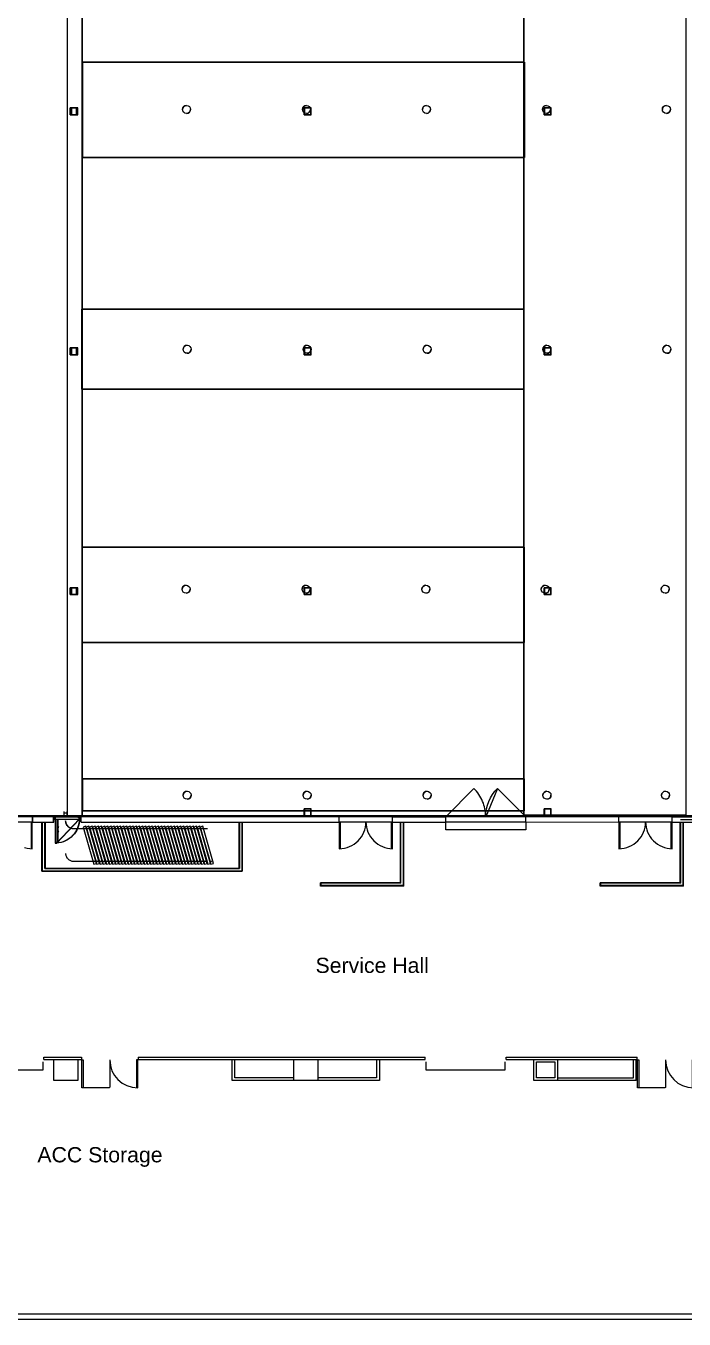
# Model space of a CAD drawing. Header units: inches. Extents: x -3410 to 5259, y -1080 to 3208.
# Drawn here: x -418 to 570, y -755 to 1185 of the extents above; entities that cross this region are included whole.
import ezdxf

# ---------------------------------------------------------------- set-up
doc = ezdxf.new("R2010")
doc.units = ezdxf.units.IN
doc.header["$LTSCALE"] = 48
doc.header["$MEASUREMENT"] = 0
for name, color, linetype, lineweight in [('Venue-Airwall Track', 7, 'Continuous', 5), ('Venue-Airwalls', 7, 'Continuous', 5), ('Venue-Ceiling-Main', 7, 'Continuous', 5), ('Venue-Floor Pockets', 7, 'Continuous', 5), ('Venue-Rigging Points', 7, 'Continuous', 5), ('Venue-Text', 5, 'Continuous', 5), ('Venue-Walls and Doors', 7, 'Continuous', 5)]:
    doc.layers.add(name, color=color, linetype=linetype, lineweight=lineweight)
doc.styles.add('Arial', font='Arial')

# ---------------------------------------------------------------- blocks, each defined once
blk = doc.blocks.new('Group-1')
at = {"layer": 'Venue-Floor Pockets', "color": 7, "linetype": 'Continuous', "lineweight": 15, "transparency": 33554687}
for points in [[(5.15, 5.15, 0), (-5.15, 5.15, 0), (-5.15, -5.15, 0), (5.15, -5.15, 0), (5.15, 5.15, 0)], [(-5.15, -5.15, 0), (-5.15, 5.15, 0)], [(4.65, 4.65, 0), (-4.65, 4.65, 0), (-4.65, -4.65, 0), (4.65, -4.65, 0), (4.65, 4.65, 0)]]:
    blk.add_polyline3d(points, dxfattribs=at)
blk = doc.blocks.new('FLRBOX')
at = {"layer": 'Venue-Floor Pockets', "color": 7, "transparency": 33554687}
blk.add_blockref('Group-1', (0, 0), dxfattribs=at)
blk = doc.blocks.new('Group-19-1')
at = {"layer": 'Venue-Floor Pockets', "color": 7, "linetype": 'Continuous', "lineweight": 15, "transparency": 33554687}
for points in [[(10.299, 1062.301, 0), (-0.001, 1062.301, 0), (-0.001, 1052.001, 0), (10.299, 1052.001, 0), (10.299, 1062.301, 0)], [(-0.001, 1052.001, 0), (-0.001, 1062.301, 0)], [(9.799, 1061.801, 0), (0.499, 1061.801, 0), (0.499, 1052.501, 0), (9.799, 1052.501, 0), (9.799, 1061.801, 0)]]:
    blk.add_polyline3d(points, dxfattribs=at)
blk = doc.blocks.new('Group-20-1')
at = {"layer": 'Venue-Floor Pockets', "color": 7, "linetype": 'Continuous', "lineweight": 15, "transparency": 33554687}
for points in [[(370.299, 1062.301, 0), (359.999, 1062.301, 0), (359.999, 1052.001, 0), (370.299, 1052.001, 0), (370.299, 1062.301, 0)], [(359.999, 1052.001, 0), (359.999, 1062.301, 0)], [(369.799, 1061.801, 0), (360.499, 1061.801, 0), (360.499, 1052.501, 0), (369.799, 1052.501, 0), (369.799, 1061.801, 0)]]:
    blk.add_polyline3d(points, dxfattribs=at)
blk = doc.blocks.new('Group-23-1')
at = {"layer": 'Venue-Floor Pockets', "color": 7, "linetype": 'Continuous', "lineweight": 15, "transparency": 33554687}
for points in [[(-339.701, 1062.301, 0), (-350.001, 1062.301, 0), (-350.001, 1052.001, 0), (-339.701, 1052.001, 0), (-339.701, 1062.301, 0)], [(-350.001, 1052.001, 0), (-350.001, 1062.301, 0)], [(-340.201, 1061.801, 0), (-349.501, 1061.801, 0), (-349.501, 1052.501, 0), (-340.201, 1052.501, 0), (-340.201, 1061.801, 0)]]:
    blk.add_polyline3d(points, dxfattribs=at)
blk = doc.blocks.new('Group-24-1')
at = {"layer": 'Venue-Floor Pockets', "color": 7, "linetype": 'Continuous', "lineweight": 15, "transparency": 33554687}
for points in [[(10.3, 702.301, 0), (0, 702.301, 0), (0, 692.001, 0), (10.3, 692.001, 0), (10.3, 702.301, 0)], [(0, 692.001, 0), (0, 702.301, 0)], [(9.8, 701.801, 0), (0.5, 701.801, 0), (0.5, 692.501, 0), (9.8, 692.501, 0), (9.8, 701.801, 0)]]:
    blk.add_polyline3d(points, dxfattribs=at)
blk = doc.blocks.new('Group-25-1')
at = {"layer": 'Venue-Floor Pockets', "color": 7, "linetype": 'Continuous', "lineweight": 15, "transparency": 33554687}
for points in [[(370.3, 702.301, 0), (360, 702.301, 0), (360, 692.001, 0), (370.3, 692.001, 0), (370.3, 702.301, 0)], [(360, 692.001, 0), (360, 702.301, 0)], [(369.8, 701.801, 0), (360.5, 701.801, 0), (360.5, 692.501, 0), (369.8, 692.501, 0), (369.8, 701.801, 0)]]:
    blk.add_polyline3d(points, dxfattribs=at)
blk = doc.blocks.new('Group-28-1')
at = {"layer": 'Venue-Floor Pockets', "color": 7, "linetype": 'Continuous', "lineweight": 15, "transparency": 33554687}
for points in [[(-339.7, 702.301, 0), (-350, 702.301, 0), (-350, 692.001, 0), (-339.7, 692.001, 0), (-339.7, 702.301, 0)], [(-350, 692.001, 0), (-350, 702.301, 0)], [(-340.2, 701.801, 0), (-349.5, 701.801, 0), (-349.5, 692.501, 0), (-340.2, 692.501, 0), (-340.2, 701.801, 0)]]:
    blk.add_polyline3d(points, dxfattribs=at)
blk = doc.blocks.new('Group-29-1')
at = {"layer": 'Venue-Floor Pockets', "color": 7, "linetype": 'Continuous', "lineweight": 15, "transparency": 33554687}
for points in [[(10.3, 342.301, 0), (0, 342.301, 0), (0, 332.001, 0), (10.3, 332.001, 0), (10.3, 342.301, 0)], [(0, 332.001, 0), (0, 342.301, 0)], [(9.8, 341.801, 0), (0.5, 341.801, 0), (0.5, 332.501, 0), (9.8, 332.501, 0), (9.8, 341.801, 0)]]:
    blk.add_polyline3d(points, dxfattribs=at)
blk = doc.blocks.new('Group-30-1')
at = {"layer": 'Venue-Floor Pockets', "color": 7, "linetype": 'Continuous', "lineweight": 15, "transparency": 33554687}
for points in [[(370.3, 342.301, 0), (360, 342.301, 0), (360, 332.001, 0), (370.3, 332.001, 0), (370.3, 342.301, 0)], [(360, 332.001, 0), (360, 342.301, 0)], [(369.8, 341.801, 0), (360.5, 341.801, 0), (360.5, 332.501, 0), (369.8, 332.501, 0), (369.8, 341.801, 0)]]:
    blk.add_polyline3d(points, dxfattribs=at)
blk = doc.blocks.new('Group-33-1')
at = {"layer": 'Venue-Floor Pockets', "color": 7, "linetype": 'Continuous', "lineweight": 15, "transparency": 33554687}
for points in [[(-339.701, 342.301, 0), (-350.001, 342.301, 0), (-350.001, 332.001, 0), (-339.701, 332.001, 0), (-339.701, 342.301, 0)], [(-350.001, 332.001, 0), (-350.001, 342.301, 0)], [(-340.201, 341.801, 0), (-349.501, 341.801, 0), (-349.501, 332.501, 0), (-340.201, 332.501, 0), (-340.201, 341.801, 0)]]:
    blk.add_polyline3d(points, dxfattribs=at)
blk = doc.blocks.new('Group-34-1')
at = {"layer": 'Venue-Floor Pockets', "color": 7, "linetype": 'Continuous', "lineweight": 15, "transparency": 33554687}
for points in [[(10.3, 10.3, 0), (0, 10.3, 0), (0, 0, 0), (10.3, 0, 0), (10.3, 10.3, 0)], [(0, 0, 0), (0, 10.3, 0)], [(9.8, 9.8, 0), (0.5, 9.8, 0), (0.5, 0.5, 0), (9.8, 0.5, 0), (9.8, 9.8, 0)]]:
    blk.add_polyline3d(points, dxfattribs=at)
blk = doc.blocks.new('Group-35-1')
at = {"layer": 'Venue-Floor Pockets', "color": 7, "linetype": 'Continuous', "lineweight": 15, "transparency": 33554687}
for points in [[(370.3, 10.3, 0), (360, 10.3, 0), (360, 0, 0), (370.3, 0, 0), (370.3, 10.3, 0)], [(360, 0, 0), (360, 10.3, 0)], [(369.8, 9.8, 0), (360.5, 9.8, 0), (360.5, 0.5, 0), (369.8, 0.5, 0), (369.8, 9.8, 0)]]:
    blk.add_polyline3d(points, dxfattribs=at)
blk = doc.blocks.new('Group-83-1')
at = {"layer": 'Venue-Walls and Doors', "color": 7, "linetype": 'Continuous', "flags": 128}
blk.add_lwpolyline([(-846.762, -1561.125, 0.41421356), (-804.762, -1603.125), (-804.762, -1561.125), (-806.803, -1561.125), (-806.803, -1603.125)], format="xyb", dxfattribs=at)
blk = doc.blocks.new('Group-84-1')
at = {"layer": 'Venue-Walls and Doors', "color": 7, "linetype": 'Continuous', "flags": 128}
blk.add_lwpolyline([(-1680.779, -1561.125), (-1680.779, -1602.125, -0.41421356), (-1681.779, -1603.125), (-1722.779, -1603.125), (-1722.779, -1561.125), (-1720.738, -1561.125), (-1720.738, -1603.125)], format="xyb", dxfattribs=at)
blk = doc.blocks.new('Group-227-1')
at = {"layer": 'Venue-Walls and Doors', "color": 7, "linetype": 'Continuous', "flags": 128}
blk.add_lwpolyline([(-1680.779, -1561.125, 0.41421356), (-1638.779, -1603.125), (-1638.779, -1561.125), (-1640.82, -1561.125), (-1640.82, -1603.125)], format="xyb", dxfattribs=at)
blk = doc.blocks.new('Group-228-1')
at = {"layer": 'Venue-Walls and Doors', "color": 7, "linetype": 'Continuous', "flags": 128}
blk.add_lwpolyline([(-846.762, -1561.125), (-846.762, -1602.125, -0.41421356), (-847.762, -1603.125), (-888.762, -1603.125), (-888.762, -1561.125), (-886.72, -1561.125), (-886.72, -1603.125)], format="xyb", dxfattribs=at)
blk = doc.blocks.new('Low Hang point')
at = {"layer": 'Venue-Rigging Points', "color": 7, "linetype": 'Continuous', "lineweight": 5, "transparency": 33554687}
blk.add_circle((0, 0), 6, dxfattribs=at)
for start, end in [(0, 90), (180, 270)]:
    blk.add_arc((0, 0), 6, start, end, dxfattribs=at)
blk = doc.blocks.new('High rig points')
at = {"layer": 'Venue-Rigging Points', "color": 7, "linetype": 'Continuous', "lineweight": 5, "transparency": 33554687}
blk.add_circle((0, 0), 6, dxfattribs=at)
for start, end in [(0, 90), (180, 270)]:
    blk.add_arc((0, 0), 6, start, end, dxfattribs=at)

msp = doc.modelspace()

# ---------------------------------------------------------------- linework, layer by layer
at = {"layer": 'Venue-Airwall Track'}
msp.add_polyline3d([(-355.3, -1.3, 0), (-355.3, 2124.8, 0)], dxfattribs=at)
at = {"layer": 'Venue-Airwalls'}
for points in [[(-353.1, -1.2, 0), (-354.5, 0.2, 0), (-354.5, 0.2, 0), (-354.5, 0.3, 0), (-354.5, 0.3, 0), (-354.5, 0.3, 0), (-354.5, 0.3, 0), (-354.5, 0.3, 0), (-354.5, 0.3, 0), (-354.5, 0.3, 0), (-354.6, 0.3, 0), (-354.6, 0.3, 0), (-354.6, 0.3, 0), (-354.6, 0.2, 0), (-354.6, 0.2, 0), (-354.6, 0.2, 0), (-354.6, 0.2, 0), (-354.6, 0.2, 0), (-354.6, 0.2, 0), (-354.6, -1.2, 0), (-354.6, -1.2, 0), (-354.6, -1.2, 0), (-354.6, -1.2, 0), (-354.6, -1.2, 0), (-354.6, -1.2, 0), (-354.6, -1.2, 0), (-354.6, -1.2, 0), (-354.6, -1.2, 0), (-354.6, -1.2, 0), (-354.6, -1.2, 0), (-354.6, -1.2, 0), (-354.6, -1.2, 0), (-354.6, -1.2, 0), (-354.6, -1.2, 0), (-354.6, -1.2, 0), (-354.6, -1.2, 0), (-354.6, -1.2, 0), (-361, -1.2, 0), (-361, -1.2, 0), (-361, -1.2, 0), (-361, -1.2, 0), (-361, -1.2, 0), (-361, -1.2, 0), (-361, -1.2, 0), (-361, -1.2, 0), (-361, -1.2, 0), (-361, -1.2, 0), (-361, -1.2, 0), (-361, -1.2, 0), (-361.1, -1.2, 0), (-361.1, -1.2, 0), (-361.1, -1.2, 0), (-361.1, -1.2, 0), (-361.1, -1.2, 0), (-361.1, 0.2, 0), (-361.1, 0.2, 0), (-361.1, 0.2, 0), (-361.1, 0.2, 0), (-361.1, 0.2, 0), (-361.1, 0.2, 0), (-361.1, 0.3, 0), (-361.1, 0.3, 0), (-361.1, 0.3, 0), (-361.1, 0.3, 0), (-361.1, 0.3, 0), (-361.2, 0.3, 0), (-361.2, 0.3, 0), (-361.2, 0.3, 0), (-361.2, 0.3, 0), (-361.2, 0.3, 0), (-361.2, 0.2, 0), (-361.2, 0.2, 0), (-362.5, -1.2, 0), (-362.5, -1.3, 0), (-361.2, 0.2, 0), (-361.2, 0.2, 0), (-361.2, 0.2, 0), (-361.2, 0.2, 0), (-361.2, 0.2, 0), (-361.2, 0.2, 0), (-361.1, 0.2, 0), (-361.1, 0.2, 0), (-361.1, 0.2, 0), (-361.1, 0.2, 0), (-361.1, 0.2, 0), (-361.1, 0.2, 0), (-361.1, 0.2, 0), (-361.1, 0.2, 0), (-361.1, 0.2, 0), (-361.1, 0.2, 0), (-361.1, 0.2, 0), (-361.1, 0.2, 0), (-361.1, -1.2, 0), (-361.1, -1.2, 0), (-361.1, -1.2, 0), (-361.1, -1.2, 0), (-361.1, -1.2, 0), (-361.1, -1.2, 0), (-361.1, -1.2, 0), (-361.1, -1.2, 0), (-361.1, -1.2, 0), (-361.1, -1.2, 0), (-361.1, -1.2, 0), (-361.1, -1.2, 0), (-361.1, -1.2, 0), (-361, -1.2, 0), (-361, -1.3, 0), (-361, -1.3, 0), (-361, -1.3, 0), (-354.6, -1.3, 0), (-354.6, -1.3, 0), (-354.6, -1.3, 0), (-354.6, -1.2, 0), (-354.6, -1.2, 0), (-354.6, -1.2, 0), (-354.6, -1.2, 0), (-354.6, -1.2, 0), (-354.6, -1.2, 0), (-354.6, -1.2, 0), (-354.6, -1.2, 0), (-354.6, -1.2, 0), (-354.6, -1.2, 0), (-354.6, -1.2, 0), (-354.6, -1.2, 0), (-354.6, -1.2, 0), (-354.6, -1.2, 0), (-354.6, 0.2, 0), (-354.6, 0.2, 0), (-354.6, 0.2, 0), (-354.6, 0.2, 0), (-354.5, 0.2, 0), (-354.5, 0.2, 0), (-354.5, 0.2, 0), (-354.5, 0.2, 0), (-354.5, 0.2, 0), (-354.5, 0.2, 0), (-354.5, 0.2, 0), (-354.5, 0.2, 0), (-354.5, 0.2, 0), (-354.5, 0.2, 0), (-354.5, 0.2, 0), (-354.5, 0.2, 0), (-354.5, 0.2, 0), (-354.5, 0.2, 0), (-353.2, -1.3, 0), (-353.1, -1.2, 0), (-353.1, -1.2, 0)], [(-375.8, -1.3, 0), (-334.8, -1.3, 0)], [(-375.8, -4.8, 0), (-334.8, -4.8, 0)], [(-373.3, -4.8, 0), (-373.3, -1.3, 0)], [(-373.3, -4.8, 0), (-373.3, -40.8, 0)], [(-337.3, -4.8, 0), (-337.5, -8.2, 0), (-337.9, -11.6, 0), (-338.7, -14.9, 0), (-339.9, -18.1, 0), (-341.3, -21.3, 0), (-343, -24.2, 0), (-345, -27, 0), (-347.2, -29.6, 0), (-349.7, -32, 0), (-352.4, -34.1, 0), (-355.3, -36, 0), (-358.3, -37.5, 0), (-361.5, -38.8, 0), (-364.8, -39.8, 0), (-368.2, -40.4, 0), (-371.6, -40.8, 0), (-337.3, -4.8, 0)], [(-369.8, -39.5, 0), (-369.8, -4.8, 0), (-369.8, -39.5, 0)], [(-369.8, -24.9, 0), (-368.3, -23.6, 0), (-368.3, -23.6, 0), (-368.3, -23.6, 0), (-368.3, -23.6, 0), (-368.3, -23.6, 0), (-368.3, -23.6, 0), (-368.3, -23.6, 0), (-368.3, -23.6, 0), (-368.3, -23.5, 0), (-368.3, -23.5, 0), (-368.3, -23.5, 0), (-368.3, -23.5, 0), (-368.3, -23.5, 0), (-368.3, -23.5, 0), (-368.4, -23.5, 0), (-368.4, -23.5, 0), (-368.4, -23.5, 0), (-368.4, -23.5, 0), (-369.7, -23.5, 0), (-369.7, -23.5, 0), (-369.7, -23.5, 0), (-369.8, -23.5, 0), (-369.8, -23.5, 0), (-369.8, -23.5, 0), (-369.8, -23.5, 0), (-369.8, -23.5, 0), (-369.8, -23.5, 0), (-369.8, -23.5, 0), (-369.8, -23.5, 0), (-369.8, -23.5, 0), (-369.8, -23.5, 0), (-369.8, -23.4, 0), (-369.8, -23.4, 0), (-369.8, -23.4, 0), (-369.8, -23.4, 0), (-369.8, -17.1, 0), (-369.8, -17.1, 0), (-369.8, -17.1, 0), (-369.8, -17.1, 0), (-369.8, -17, 0), (-369.8, -17, 0), (-369.8, -17, 0), (-369.8, -17, 0), (-369.8, -17, 0), (-369.8, -17, 0), (-369.8, -17, 0), (-369.8, -17, 0), (-369.8, -17, 0), (-369.8, -17, 0), (-369.7, -17, 0), (-369.7, -17, 0), (-369.7, -17, 0), (-368.4, -17, 0), (-368.4, -17, 0), (-368.4, -17, 0), (-368.4, -17, 0), (-368.4, -17, 0), (-368.3, -17, 0), (-368.3, -17, 0), (-368.3, -17, 0), (-368.3, -17, 0), (-368.3, -17, 0), (-368.3, -17, 0), (-368.3, -16.9, 0), (-368.3, -16.9, 0), (-368.3, -16.9, 0), (-368.3, -16.9, 0), (-368.3, -16.9, 0), (-368.3, -16.9, 0), (-368.3, -16.9, 0), (-369.8, -15.6, 0), (-369.8, -15.6, 0), (-368.4, -16.9, 0), (-368.4, -16.9, 0), (-368.4, -16.9, 0), (-368.4, -16.9, 0), (-368.4, -16.9, 0), (-368.4, -16.9, 0), (-368.4, -16.9, 0), (-368.4, -16.9, 0), (-368.4, -16.9, 0), (-368.4, -17, 0), (-368.4, -17, 0), (-368.4, -17, 0), (-368.4, -17, 0), (-368.4, -17, 0), (-368.4, -17, 0), (-368.4, -17, 0), (-368.4, -17, 0), (-368.4, -17, 0), (-369.7, -17, 0), (-369.7, -17, 0), (-369.8, -17, 0), (-369.8, -17, 0), (-369.8, -17, 0), (-369.8, -17, 0), (-369.8, -17, 0), (-369.8, -17, 0), (-369.8, -17, 0), (-369.8, -17, 0), (-369.8, -17, 0), (-369.8, -17, 0), (-369.8, -17, 0), (-369.8, -17, 0), (-369.8, -17, 0), (-369.8, -17, 0), (-369.8, -17.1, 0), (-369.8, -17.1, 0), (-369.8, -23.4, 0), (-369.8, -23.4, 0), (-369.8, -23.4, 0), (-369.8, -23.5, 0), (-369.8, -23.5, 0), (-369.8, -23.5, 0), (-369.8, -23.5, 0), (-369.8, -23.5, 0), (-369.8, -23.5, 0), (-369.8, -23.5, 0), (-369.8, -23.5, 0), (-369.8, -23.5, 0), (-369.8, -23.5, 0), (-369.8, -23.5, 0), (-369.8, -23.5, 0), (-369.8, -23.5, 0), (-369.8, -23.5, 0), (-369.7, -23.5, 0), (-369.7, -23.5, 0), (-368.4, -23.5, 0), (-368.4, -23.5, 0), (-368.4, -23.5, 0), (-368.4, -23.5, 0), (-368.4, -23.5, 0), (-368.4, -23.5, 0), (-368.4, -23.5, 0), (-368.4, -23.5, 0), (-368.4, -23.6, 0), (-368.4, -23.6, 0), (-368.4, -23.6, 0), (-368.4, -23.6, 0), (-368.4, -23.6, 0), (-368.4, -23.6, 0), (-368.4, -23.6, 0), (-368.4, -23.6, 0), (-368.4, -23.6, 0), (-368.4, -23.6, 0), (-369.8, -24.9, 0), (-369.8, -24.9, 0), (-369.8, -24.9, 0)], [(-345.8, -19.6, 0), (-347, -19.5, 0), (-348.2, -19.4, 0), (-349.3, -19.1, 0), (-350.4, -18.7, 0), (-351.5, -18.2, 0), (-352.5, -17.6, 0), (-353.4, -16.9, 0), (-354.3, -16.1, 0), (-355.1, -15.2, 0), (-355.8, -14.3, 0), (-356.4, -13.2, 0), (-356.9, -12.2, 0), (-357.3, -11.1, 0), (-357.6, -9.9, 0), (-357.8, -8.8, 0), (-357.8, -7.6, 0)], [(-338.6, -3, 0), (-338.6, -1.3, 0)], [(-338.6, -3, 0), (-337.3, -3, 0)], [(-337.3, -3, 0), (-337.3, -4.8, 0)], [(-327.9, -15.6, 0), (-332, -16.8, 0)], [(-332, -16.8, 0), (-315.9, -72.6, 0)], [(-311.8, -71.4, 0), (-327.9, -15.6, 0)], [(-323.2, -15.6, 0), (-327.3, -16.8, 0)], [(-327.3, -16.8, 0), (-311.1, -72.6, 0)], [(-307.1, -71.4, 0), (-323.2, -15.6, 0)], [(-318.4, -15.6, 0), (-322.5, -16.8, 0)], [(-322.5, -16.8, 0), (-306.4, -72.6, 0)], [(-302.3, -71.4, 0), (-318.4, -15.6, 0)], [(-313.7, -15.6, 0), (-317.8, -16.8, 0)], [(-317.8, -16.8, 0), (-301.6, -72.6, 0)], [(-297.6, -71.4, 0), (-313.7, -15.6, 0)], [(-308.9, -15.6, 0), (-313, -16.8, 0)], [(-313, -16.8, 0), (-296.9, -72.6, 0)], [(-292.8, -71.4, 0), (-308.9, -15.6, 0)], [(-304.2, -15.6, 0), (-308.3, -16.8, 0)], [(-308.3, -16.8, 0), (-292.1, -72.6, 0)], [(-288.1, -71.4, 0), (-304.2, -15.6, 0)], [(-299.4, -15.6, 0), (-303.5, -16.8, 0)], [(-303.5, -16.8, 0), (-287.4, -72.6, 0)], [(-283.3, -71.4, 0), (-299.4, -15.6, 0)], [(-294.7, -15.6, 0), (-298.8, -16.8, 0)], [(-298.8, -16.8, 0), (-282.6, -72.6, 0)], [(-278.6, -71.4, 0), (-294.7, -15.6, 0)], [(-289.9, -15.6, 0), (-294, -16.8, 0)], [(-294, -16.8, 0), (-277.9, -72.6, 0)], [(-273.8, -71.4, 0), (-289.9, -15.6, 0)], [(-285.2, -15.6, 0), (-289.3, -16.8, 0)], [(-289.3, -16.8, 0), (-273.1, -72.6, 0)], [(-269.1, -71.4, 0), (-285.2, -15.6, 0)], [(-280.4, -15.6, 0), (-284.5, -16.8, 0)], [(-284.5, -16.8, 0), (-268.4, -72.6, 0)], [(-264.3, -71.4, 0), (-280.4, -15.6, 0)], [(-275.7, -15.6, 0), (-279.8, -16.8, 0)], [(-279.8, -16.8, 0), (-263.6, -72.6, 0)], [(-259.6, -71.4, 0), (-275.7, -15.6, 0)], [(-270.9, -15.6, 0), (-275, -16.8, 0)], [(-275, -16.8, 0), (-258.9, -72.6, 0)], [(-254.8, -71.4, 0), (-270.9, -15.6, 0)], [(-266.2, -15.6, 0), (-270.3, -16.8, 0)], [(-270.3, -16.8, 0), (-254.1, -72.6, 0)], [(-250.1, -71.4, 0), (-266.2, -15.6, 0)], [(-261.4, -15.6, 0), (-265.5, -16.8, 0)], [(-265.5, -16.8, 0), (-249.4, -72.6, 0)], [(-245.3, -71.4, 0), (-261.4, -15.6, 0)], [(-256.7, -15.6, 0), (-260.8, -16.8, 0)], [(-260.8, -16.8, 0), (-244.6, -72.6, 0)], [(-240.6, -71.4, 0), (-256.7, -15.6, 0)], [(-251.9, -15.6, 0), (-256, -16.8, 0)], [(-256, -16.8, 0), (-239.9, -72.6, 0)], [(-235.8, -71.4, 0), (-251.9, -15.6, 0)], [(-247.2, -15.6, 0), (-251.3, -16.8, 0)], [(-251.3, -16.8, 0), (-235.1, -72.6, 0)], [(-231.1, -71.4, 0), (-247.2, -15.6, 0)], [(-242.4, -15.6, 0), (-246.5, -16.8, 0)], [(-246.5, -16.8, 0), (-230.4, -72.6, 0)], [(-226.3, -71.4, 0), (-242.4, -15.6, 0)], [(-237.7, -15.6, 0), (-241.8, -16.8, 0)], [(-241.8, -16.8, 0), (-225.6, -72.6, 0)], [(-221.6, -71.4, 0), (-237.7, -15.6, 0)], [(-232.9, -15.6, 0), (-237, -16.8, 0)], [(-237, -16.8, 0), (-220.9, -72.6, 0)], [(-216.8, -71.4, 0), (-232.9, -15.6, 0)], [(-228.2, -15.6, 0), (-232.3, -16.8, 0)], [(-232.3, -16.8, 0), (-216.1, -72.6, 0)], [(-212.1, -71.4, 0), (-228.2, -15.6, 0)], [(-223.4, -15.6, 0), (-227.5, -16.8, 0)], [(-227.5, -16.8, 0), (-211.4, -72.6, 0)], [(-207.3, -71.4, 0), (-223.4, -15.6, 0)], [(-218.7, -15.6, 0), (-222.8, -16.8, 0)], [(-222.8, -16.8, 0), (-206.6, -72.6, 0)], [(-202.6, -71.4, 0), (-218.7, -15.6, 0)], [(-213.9, -15.6, 0), (-218, -16.8, 0)], [(-218, -16.8, 0), (-201.9, -72.6, 0)], [(-197.8, -71.4, 0), (-213.9, -15.6, 0)], [(-209.2, -15.6, 0), (-213.3, -16.8, 0)], [(-213.3, -16.8, 0), (-197.1, -72.6, 0)], [(-193.1, -71.4, 0), (-209.2, -15.6, 0)], [(-204.4, -15.6, 0), (-208.5, -16.8, 0)], [(-208.5, -16.8, 0), (-192.4, -72.6, 0)], [(-188.3, -71.4, 0), (-204.4, -15.6, 0)], [(-199.7, -15.6, 0), (-203.8, -16.8, 0)], [(-203.8, -16.8, 0), (-187.6, -72.6, 0)], [(-183.6, -71.4, 0), (-199.7, -15.6, 0)], [(-194.9, -15.6, 0), (-199, -16.8, 0)], [(-199, -16.8, 0), (-182.9, -72.6, 0)], [(-178.8, -71.4, 0), (-194.9, -15.6, 0)], [(-190.2, -15.6, 0), (-194.3, -16.8, 0)], [(-194.3, -16.8, 0), (-178.1, -72.6, 0)], [(-174.1, -71.4, 0), (-190.2, -15.6, 0)], [(-185.4, -15.6, 0), (-189.5, -16.8, 0)], [(-189.5, -16.8, 0), (-173.4, -72.6, 0)], [(-169.3, -71.4, 0), (-185.4, -15.6, 0)], [(-180.7, -15.6, 0), (-184.8, -16.8, 0)], [(-184.8, -16.8, 0), (-168.6, -72.6, 0)], [(-164.6, -71.4, 0), (-180.7, -15.6, 0)], [(-175.9, -15.6, 0), (-180, -16.8, 0)], [(-180, -16.8, 0), (-163.9, -72.6, 0)], [(-159.8, -71.4, 0), (-175.9, -15.6, 0)], [(-171.2, -15.6, 0), (-175.3, -16.8, 0)], [(-175.3, -16.8, 0), (-159.1, -72.6, 0)], [(-155.1, -71.4, 0), (-171.2, -15.6, 0)], [(-166.4, -15.6, 0), (-170.5, -16.8, 0)], [(-170.5, -16.8, 0), (-154.4, -72.6, 0)], [(-150.3, -71.4, 0), (-166.4, -15.6, 0)], [(-161.7, -15.6, 0), (-165.8, -16.8, 0)], [(-165.8, -16.8, 0), (-149.6, -72.6, 0)], [(-145.6, -71.4, 0), (-161.7, -15.6, 0)], [(-156.9, -15.6, 0), (-161, -16.8, 0)], [(-161, -16.8, 0), (-144.9, -72.6, 0)], [(-140.8, -71.4, 0), (-156.9, -15.6, 0)], [(-152.2, -15.6, 0), (-156.3, -16.8, 0)], [(-156.3, -16.8, 0), (-140.1, -72.6, 0)], [(-151.2, -19, 0), (-155.3, -20.2, 0)], [(-136.1, -71.4, 0), (-152.2, -15.6, 0)], [(-145.3, -19.6, 0), (-345.8, -19.6, 0)], [(-373.3, -40.8, 0), (-371.6, -40.8, 0)], [(-371.6, -40.8, 0), (-371.6, -39.5, 0)], [(-371.6, -39.5, 0), (-369.8, -39.5, 0)], [(-345.8, -68.6, 0), (-347, -68.5, 0), (-348.2, -68.4, 0), (-349.3, -68.1, 0), (-350.4, -67.7, 0), (-351.5, -67.2, 0), (-352.5, -66.6, 0), (-353.4, -65.9, 0), (-354.3, -65.1, 0), (-355.1, -64.2, 0), (-355.8, -63.3, 0), (-356.4, -62.2, 0), (-356.9, -61.2, 0), (-357.3, -60.1, 0), (-357.6, -58.9, 0), (-357.8, -57.8, 0), (-357.8, -56.6, 0)], [(-145.3, -68.6, 0), (-345.8, -68.6, 0)], [(-315.9, -72.6, 0), (-311.8, -71.4, 0)], [(-311.1, -72.6, 0), (-307.1, -71.4, 0)], [(-306.4, -72.6, 0), (-302.3, -71.4, 0)], [(-301.6, -72.6, 0), (-297.6, -71.4, 0)], [(-296.9, -72.6, 0), (-292.8, -71.4, 0)], [(-292.1, -72.6, 0), (-288.1, -71.4, 0)], [(-287.4, -72.6, 0), (-283.3, -71.4, 0)], [(-282.6, -72.6, 0), (-278.6, -71.4, 0)], [(-277.9, -72.6, 0), (-273.8, -71.4, 0)], [(-273.1, -72.6, 0), (-269.1, -71.4, 0)], [(-268.4, -72.6, 0), (-264.3, -71.4, 0)], [(-263.6, -72.6, 0), (-259.6, -71.4, 0)], [(-258.9, -72.6, 0), (-254.8, -71.4, 0)], [(-254.1, -72.6, 0), (-250.1, -71.4, 0)], [(-249.4, -72.6, 0), (-245.3, -71.4, 0)], [(-244.6, -72.6, 0), (-240.6, -71.4, 0)], [(-239.9, -72.6, 0), (-235.8, -71.4, 0)], [(-235.1, -72.6, 0), (-231.1, -71.4, 0)], [(-230.4, -72.6, 0), (-226.3, -71.4, 0)], [(-225.6, -72.6, 0), (-221.6, -71.4, 0)], [(-220.9, -72.6, 0), (-216.8, -71.4, 0)], [(-216.1, -72.6, 0), (-212.1, -71.4, 0)], [(-211.4, -72.6, 0), (-207.3, -71.4, 0)], [(-206.6, -72.6, 0), (-202.6, -71.4, 0)], [(-201.9, -72.6, 0), (-197.8, -71.4, 0)], [(-197.1, -72.6, 0), (-193.1, -71.4, 0)], [(-192.4, -72.6, 0), (-188.3, -71.4, 0)], [(-187.6, -72.6, 0), (-183.6, -71.4, 0)], [(-182.9, -72.6, 0), (-178.8, -71.4, 0)], [(-178.1, -72.6, 0), (-174.1, -71.4, 0)], [(-173.4, -72.6, 0), (-169.3, -71.4, 0)], [(-168.6, -72.6, 0), (-164.6, -71.4, 0)], [(-163.9, -72.6, 0), (-159.8, -71.4, 0)], [(-159.1, -72.6, 0), (-155.1, -71.4, 0)], [(-154.4, -72.6, 0), (-150.3, -71.4, 0)], [(-149.6, -72.6, 0), (-145.6, -71.4, 0)], [(-144.9, -72.6, 0), (-140.8, -71.4, 0)], [(-137.1, -68, 0), (-141.1, -69.2, 0)], [(-140.1, -72.6, 0), (-136.1, -71.4, 0)]]:
    msp.add_polyline3d(points, dxfattribs=at)
at = {"layer": 'Venue-Ceiling-Main', "color": 7, "linetype": 'Continuous', "lineweight": 5, "transparency": 33554687}
for points in [[(-570.3, 2123.3, 337), (-333.3, 2123.3, 337), (-333.3, 0.2, 337), (-570.3, 0.2, 337)], [(-570.3, 2123.3, 336), (-333.3, 2123.3, 336), (-333.3, 0.2, 336), (-570.3, 0.2, 336)], [(-333.3, 2123.3, 336), (-333.3, 2123.3, 337), (-333.3, 0.2, 337), (-333.3, 0.2, 336)], [(329.4, 2124.3, 337), (572.4, 2124.3, 337), (572.4, 1.2, 337), (329.4, 1.2, 337)], [(329.4, 2124.3, 336), (572.4, 2124.3, 336), (572.4, 1.2, 336), (329.4, 1.2, 336)], [(329.4, 1.2, 336), (329.4, 1.2, 337), (329.4, 2124.3, 337), (329.4, 2124.3, 336)], [(-332.8, 1131.1, 421), (330.2, 1131.1, 421), (330.2, 988.1, 421), (-332.8, 988.1, 421)], [(-332.8, 1131.1, 420), (330.2, 1131.1, 420), (330.2, 988.1, 420), (-332.8, 988.1, 420)], [(-332.8, 988.1, 420), (-332.8, 988.1, 421), (-332.8, 1131.1, 421), (-332.8, 1131.1, 420)], [(-332.8, 1131.1, 420), (-332.8, 1131.1, 421), (330.2, 1131.1, 421), (330.2, 1131.1, 420)], [(330.2, 1131.1, 420), (330.2, 1131.1, 421), (330.2, 988.1, 421), (330.2, 988.1, 420)], [(330.2, 988.1, 420), (330.2, 988.1, 421), (-332.8, 988.1, 421), (-332.8, 988.1, 420)], [(-333.8, 760.2, 337), (329.2, 760.2, 337), (329.2, 640.2, 337), (-333.8, 640.2, 337)], [(-333.8, 760.2, 336), (329.2, 760.2, 336), (329.2, 640.2, 336), (-333.8, 640.2, 336)], [(-333.8, 640.2, 336), (-333.8, 640.2, 337), (-333.8, 760.2, 337), (-333.8, 760.2, 336)], [(-333.8, 760.2, 336), (-333.8, 760.2, 337), (329.2, 760.2, 337), (329.2, 760.2, 336)], [(329.2, 760.2, 336), (329.2, 760.2, 337), (329.2, 640.2, 337), (329.2, 640.2, 336)], [(329.2, 640.2, 336), (329.2, 640.2, 337), (-333.8, 640.2, 337), (-333.8, 640.2, 336)], [(-333.3, 403.1, 421), (329.7, 403.1, 421), (329.7, 260.1, 421), (-333.3, 260.1, 421)], [(-333.3, 403.1, 420), (329.7, 403.1, 420), (329.7, 260.1, 420), (-333.3, 260.1, 420)], [(-333.3, 260.1, 420), (-333.3, 260.1, 421), (-333.3, 403.1, 421), (-333.3, 403.1, 420)], [(-333.3, 403.1, 420), (-333.3, 403.1, 421), (329.7, 403.1, 421), (329.7, 403.1, 420)], [(329.7, 403.1, 420), (329.7, 403.1, 421), (329.7, 260.1, 421), (329.7, 260.1, 420)], [(329.7, 260.1, 420), (329.7, 260.1, 421), (-333.3, 260.1, 421), (-333.3, 260.1, 420)], [(-333, 55.5, 421), (330, 55.5, 421), (330, 7.5, 421), (-333, 7.5, 421)], [(-333, 55.5, 420), (330, 55.5, 420), (330, 7.5, 420), (-333, 7.5, 420)], [(-333, 7.5, 420), (-333, 7.5, 421), (-333, 55.5, 421), (-333, 55.5, 420)], [(-333, 55.5, 420), (-333, 55.5, 421), (330, 55.5, 421), (330, 55.5, 420)], [(330, 55.5, 420), (330, 55.5, 421), (330, 7.5, 421), (330, 7.5, 420)], [(-333.3, 0.2, 336), (-333.3, 0.2, 337), (-570.3, 0.2, 337), (-570.3, 0.2, 336)], [(330, 7.5, 420), (330, 7.5, 421), (-333, 7.5, 421), (-333, 7.5, 420)], [(572.4, 1.2, 336), (572.4, 1.2, 337), (329.4, 1.2, 337), (329.4, 1.2, 336)]]:
    msp.add_3dface(points, dxfattribs=at)
at = {"layer": 'Venue-Walls and Doors', "linetype": 'Continuous'}
for p, q in [((-390.7, -361.9), (-334.5, -361.9)), ((-390.7, -365.5), (-390.7, -361.9)), ((-390.7, -365.5), (-334.5, -365.5)), ((-334.5, -361.9), (-334.5, -365.5)), ((-249.2, -361.9), (181.5, -361.9)), ((-249.2, -361.9), (-249.2, -365.5)), ((-249.2, -365.5), (181.5, -365.5)), ((-108.3, -397.2), (-108.3, -365.5)), ((-15.8, -397.2), (-15.8, -365.5)), ((20.2, -365.5), (20.2, -397.2)), ((112.7, -365.5), (112.7, -397.2)), ((181.5, -365.5), (181.5, -361.9)), ((302.8, -361.9), (499.5, -361.9)), ((302.8, -365.5), (302.8, -361.9)), ((302.8, -365.5), (499.5, -365.5)), ((344.2, -397.3), (344.2, -365.5)), ((380.2, -365.5), (380.2, -397.3)), ((493.9, -393), (493.9, -366.1)), ((498.2, -397.3), (498.2, -366.1)), ((499.5, -365.5), (499.5, -361.9)), ((348.2, -369.3), (376.2, -369.3)), ((348.2, -393.3), (348.2, -369.3)), ((376.2, -369.3), (376.2, -393.3)), ((112.7, -397.2), (-108.3, -397.2)), ((498.2, -397.3), (344.2, -397.3)), ((376.2, -393.3), (348.2, -393.3)), ((380.2, -393), (493.9, -393)), ((-1343.8, -747.3), (2174.2, -747.3)), ((-1343.8, -755.3), (2174.2, -755.3))]:
    msp.add_line(p, q, dxfattribs=at)
at = {"layer": 'Venue-Walls and Doors', "linetype": 'Continuous', "flags": 128}
for points in [[(-339.8, -365.5), (-339.8, -397.3), (-375.8, -397.3), (-375.8, -365.5)], [(-15.8, -393), (-104.1, -393), (-104.1, -365.5)], [(108.4, -365.5), (108.4, -393), (20.2, -393)], [(-511.3, -369.3), (-511.3, -381.3), (-392, -381.3), (-392, -369.3)], [(182.2, -369.3), (182.2, -381.3), (301.5, -381.3), (301.5, -369.3)]]:
    msp.add_lwpolyline(points, dxfattribs=at)
at = {"layer": 'Venue-Walls and Doors', "color": 7, "linetype": 'Continuous', "lineweight": 5, "transparency": 33554687}
for points in [[(564.5, -5.3, 0), (1416.9, -5.3, 0), (1416.9, 2124.8, 0)], [(332.2, -9.2, 0), (332.2, -21.2, 0), (212.2, -21.2, 0), (212.2, -9.2, 0)]]:
    msp.add_polyline3d(points, dxfattribs=at)
at = {"layer": 'Venue-Walls and Doors', "color": 7, "linetype": 'Continuous', "lineweight": 15, "transparency": 33554687}
for points in [[(254.6, 41.2, 0), (212.2, -1.3, 0)], [(256.6, 39, 0), (254.6, 41.2, 0)], [(258.6, 36.8, 0), (256.6, 39, 0)], [(272.2, -1.3, 0), (272.5, 4.6, 0), (273.3, 10.4, 0), (274.7, 16.2, 0), (276.7, 21.7, 0), (279.2, 27, 0), (282.3, 32.1, 0), (285.8, 36.8, 0), (289.7, 41.2, 0), (272.2, -1.3, 0)], [(332.2, -1.3, 0), (289.7, 41.2, 0), (332.2, -1.3, 0)], [(260.4, 34.5, 0), (258.6, 36.8, 0)], [(262.1, 32.1, 0), (260.4, 34.5, 0)], [(263.6, 29.6, 0), (262.1, 32.1, 0)], [(265.1, 27, 0), (263.6, 29.6, 0)], [(266.4, 24.4, 0), (265.1, 27, 0)], [(267.6, 21.7, 0), (266.4, 24.4, 0)], [(268.7, 19, 0), (267.6, 21.7, 0)], [(-391.4, 0.2, 0), (-391.4, 0.2, 420), (1411.4, 0.2, 420), (1411.4, 0.2, 0), (-391.4, 0.2, 0)], [(269.6, 16.2, 0), (268.7, 19, 0)], [(270.4, 13.3, 0), (269.6, 16.2, 0)], [(271, 10.4, 0), (270.4, 13.3, 0)], [(271.5, 7.5, 0), (271, 10.4, 0)], [(271.9, 4.6, 0), (271.5, 7.5, 0)], [(272.1, 1.7, 0), (271.9, 4.6, 0)], [(272.2, -1.3, 0), (272.1, 1.7, 0)], [(-407.8, -1.3, 0), (-407.8, -9.3, 0)], [(-375.8, -1.3, 0), (-407.8, -1.3, 0)], [(-407.8, -9.3, 0), (-375.8, -9.3, 0)], [(-393.8, -9.3, 0), (-393.8, -83.2, 0)], [(-393.2, -9.3, 0), (-393.2, -82.5, 0)], [(-389.6, -9.3, 0), (-389.6, -78.9, 0)], [(-389, -9.3, 0), (-389, -78.3, 0)], [(-375.8, -9.3, 0), (-375.8, -1.3, 0)], [(52.5, -1.3, 0), (-334.8, -1.3, 0)], [(-334.8, -9.3, 0), (-334.8, -1.3, 0)], [(-334.8, -9.3, 0), (52.5, -9.3, 0)], [(-98, -9.3, 0), (-98, -78.3, 0)], [(-97.3, -9.3, 0), (-97.3, -78.9, 0)], [(-93.7, -9.3, 0), (-93.7, -82.5, 0)], [(-93.1, -9.3, 0), (-93.1, -83.2, 0)], [(132.5, -1.3, 0), (52.5, -1.3, 0)], [(52.5, -9.3, 0), (52.5, -1.3, 0)], [(132.5, -9.3, 0), (52.5, -9.3, 0)], [(54.4, -49.3, 0), (54.4, -9.3, 0), (52.5, -9.3, 0), (52.5, -49.3, 0), (56.4, -49.1, 0), (60.3, -48.5, 0), (64.1, -47.5, 0), (67.8, -46.2, 0), (71.4, -44.5, 0), (74.7, -42.5, 0), (77.9, -40.2, 0), (80.8, -37.5, 0), (83.4, -34.6, 0), (85.8, -31.5, 0), (87.8, -28.1, 0), (89.5, -24.6, 0), (90.8, -20.9, 0), (91.7, -17, 0), (92.3, -13.2, 0), (92.5, -9.3, 0), (92.7, -13.2, 0), (93.3, -17, 0), (94.2, -20.9, 0), (95.5, -24.6, 0), (97.2, -28.1, 0), (99.2, -31.5, 0), (101.6, -34.6, 0), (104.2, -37.5, 0), (107.1, -40.2, 0), (110.3, -42.5, 0), (113.6, -44.5, 0), (117.2, -46.2, 0), (120.9, -47.5, 0), (124.7, -48.5, 0), (128.6, -49.1, 0), (132.5, -49.3, 0), (132.5, -9.3, 0), (130.6, -9.3, 0), (130.6, -49.3, 0)], [(132.5, -9.3, 0), (132.5, -1.3, 0)], [(132.5, -1.3, 0), (212.2, -1.3, 0)], [(132.5, -9.3, 0), (212.2, -9.3, 0)], [(144.5, -100.4, 0), (144.5, -9.3, 0)], [(145.1, -101, 0), (145.1, -9.3, 0)], [(148.7, -104.6, 0), (148.7, -9.3, 0)], [(149.4, -105.3, 0), (149.4, -9.3, 0)], [(332.2, -1.2, 0), (212.2, -1.3, 0)], [(212.2, -9.3, 0), (212.2, -1.3, 0)], [(332.2, -1.3, 0), (212.2, -1.3, 0)], [(332.2, -9.2, 0), (212.2, -9.3, 0)], [(332.2, -9.3, 0), (212.2, -9.3, 0)], [(332.2, -9.2, 0), (332.2, -1.2, 0)], [(332.2, -1.2, 0), (472.2, -1.3, 0)], [(332.2, -9.2, 0), (472.2, -9.3, 0)], [(552.2, -1.3, 0), (472.2, -1.3, 0)], [(472.2, -9.3, 0), (472.2, -1.3, 0)], [(552.2, -9.3, 0), (472.2, -9.3, 0)], [(474.1, -49.3, 0), (474.1, -9.3, 0), (472.2, -9.3, 0), (472.2, -49.3, 0), (476.1, -49.1, 0), (480, -48.5, 0), (483.8, -47.5, 0), (487.5, -46.2, 0), (491, -44.5, 0), (494.4, -42.5, 0), (497.5, -40.2, 0), (500.5, -37.5, 0), (503.1, -34.6, 0), (505.4, -31.5, 0), (507.4, -28.1, 0), (509.1, -24.6, 0), (510.4, -20.9, 0), (511.4, -17, 0), (512, -13.2, 0), (512.2, -9.3, 0), (512.4, -13.2, 0), (512.9, -17, 0), (513.9, -20.9, 0), (515.2, -24.6, 0), (516.9, -28.1, 0), (518.9, -31.5, 0), (521.2, -34.6, 0), (523.9, -37.5, 0), (526.8, -40.2, 0), (529.9, -42.5, 0), (533.3, -44.5, 0), (536.9, -46.2, 0), (540.6, -47.5, 0), (544.4, -48.5, 0), (548.2, -49.1, 0), (552.2, -49.3, 0), (552.2, -9.3, 0), (550.2, -9.3, 0), (550.2, -49.3, 0)], [(552.2, -9.3, 0), (552.2, -1.3, 0)], [(552.2, -1.3, 0), (1412.9, -1.3, 0)], [(552.2, -9.3, 0), (1420.9, -9.3, 0)], [(564.2, -100.4, 0), (564.2, -9.3, 0)], [(564.8, -101, 0), (564.8, -9.3, 0)], [(568.4, -104.6, 0), (568.4, -9.3, 0)], [(569, -105.3, 0), (569, -9.3, 0)], [(-393.8, -83.2, 0), (-93.1, -83.2, 0)], [(-393.2, -82.5, 0), (-93.7, -82.5, 0)], [(-389.6, -78.9, 0), (-97.3, -78.9, 0)], [(-389, -78.3, 0), (-98, -78.3, 0)], [(144.5, -100.4, 0), (24.5, -100.4, 0)], [(24.5, -105.3, 0), (24.5, -100.4, 0)], [(149.4, -105.3, 0), (24.5, -105.3, 0)], [(145.1, -101, 0), (25.1, -101, 0)], [(25.1, -104.6, 0), (25.1, -101, 0)], [(148.7, -104.6, 0), (25.1, -104.6, 0)], [(564.2, -100.4, 0), (444.2, -100.4, 0)], [(444.2, -105.3, 0), (444.2, -100.4, 0)], [(569, -105.3, 0), (444.2, -105.3, 0)], [(564.8, -101, 0), (444.8, -101, 0)], [(444.8, -104.6, 0), (444.8, -101, 0)], [(568.4, -104.6, 0), (444.8, -104.6, 0)]]:
    msp.add_polyline3d(points, dxfattribs=at)
at = {"layer": 'Venue-Walls and Doors', "transparency": 33554687}
for points in [[(-353.5, -1.2, 0), (-354.8, 0.2, 0), (-354.8, 0.2, 0), (-354.8, 0.3, 0), (-354.8, 0.3, 0), (-354.9, 0.3, 0), (-354.9, 0.3, 0), (-354.9, 0.3, 0), (-354.9, 0.3, 0), (-354.9, 0.3, 0), (-354.9, 0.3, 0), (-354.9, 0.3, 0), (-354.9, 0.3, 0), (-355, 0.2, 0), (-355, 0.2, 0), (-355, 0.2, 0), (-355, 0.2, 0), (-355, 0.2, 0), (-355, 0.2, 0), (-355, -1.2, 0), (-355, -1.2, 0), (-355, -1.2, 0), (-355, -1.2, 0), (-355, -1.2, 0), (-355, -1.2, 0), (-355, -1.2, 0), (-355, -1.2, 0), (-355, -1.2, 0), (-355, -1.2, 0), (-355, -1.2, 0), (-355, -1.2, 0), (-355, -1.2, 0), (-355, -1.2, 0), (-355, -1.2, 0), (-355, -1.2, 0), (-355, -1.2, 0), (-355, -1.2, 0), (-361.4, -1.2, 0), (-361.4, -1.2, 0), (-361.4, -1.2, 0), (-361.4, -1.2, 0), (-361.4, -1.2, 0), (-361.4, -1.2, 0), (-361.4, -1.2, 0), (-361.4, -1.2, 0), (-361.4, -1.2, 0), (-361.4, -1.2, 0), (-361.4, -1.2, 0), (-361.4, -1.2, 0), (-361.4, -1.2, 0), (-361.4, -1.2, 0), (-361.4, -1.2, 0), (-361.4, -1.2, 0), (-361.4, -1.2, 0), (-361.4, 0.2, 0), (-361.4, 0.2, 0), (-361.4, 0.2, 0), (-361.4, 0.2, 0), (-361.4, 0.2, 0), (-361.4, 0.2, 0), (-361.5, 0.3, 0), (-361.5, 0.3, 0), (-361.5, 0.3, 0), (-361.5, 0.3, 0), (-361.5, 0.3, 0), (-361.5, 0.3, 0), (-361.5, 0.3, 0), (-361.5, 0.3, 0), (-361.6, 0.3, 0), (-361.6, 0.3, 0), (-361.6, 0.2, 0), (-361.6, 0.2, 0), (-362.9, -1.2, 0), (-362.8, -1.3, 0), (-361.5, 0.2, 0), (-361.5, 0.2, 0), (-361.5, 0.2, 0), (-361.5, 0.2, 0), (-361.5, 0.2, 0), (-361.5, 0.2, 0), (-361.5, 0.2, 0), (-361.5, 0.2, 0), (-361.5, 0.2, 0), (-361.5, 0.2, 0), (-361.5, 0.2, 0), (-361.5, 0.2, 0), (-361.5, 0.2, 0), (-361.5, 0.2, 0), (-361.5, 0.2, 0), (-361.5, 0.2, 0), (-361.5, 0.2, 0), (-361.5, 0.2, 0), (-361.5, -1.2, 0), (-361.5, -1.2, 0), (-361.5, -1.2, 0), (-361.5, -1.2, 0), (-361.5, -1.2, 0), (-361.5, -1.2, 0), (-361.5, -1.2, 0), (-361.5, -1.2, 0), (-361.5, -1.2, 0), (-361.4, -1.2, 0), (-361.4, -1.2, 0), (-361.4, -1.2, 0), (-361.4, -1.2, 0), (-361.4, -1.2, 0), (-361.4, -1.3, 0), (-361.4, -1.3, 0), (-361.4, -1.3, 0), (-355, -1.3, 0), (-355, -1.3, 0), (-355, -1.3, 0), (-355, -1.2, 0), (-355, -1.2, 0), (-355, -1.2, 0), (-355, -1.2, 0), (-355, -1.2, 0), (-355, -1.2, 0), (-354.9, -1.2, 0), (-354.9, -1.2, 0), (-354.9, -1.2, 0), (-354.9, -1.2, 0), (-354.9, -1.2, 0), (-354.9, -1.2, 0), (-354.9, -1.2, 0), (-354.9, -1.2, 0), (-354.9, 0.2, 0), (-354.9, 0.2, 0), (-354.9, 0.2, 0), (-354.9, 0.2, 0), (-354.9, 0.2, 0), (-354.9, 0.2, 0), (-354.9, 0.2, 0), (-354.9, 0.2, 0), (-354.9, 0.2, 0), (-354.9, 0.2, 0), (-354.9, 0.2, 0), (-354.9, 0.2, 0), (-354.9, 0.2, 0), (-354.9, 0.2, 0), (-354.9, 0.2, 0), (-354.9, 0.2, 0), (-354.9, 0.2, 0), (-354.9, 0.2, 0), (-353.5, -1.3, 0), (-353.5, -1.2, 0), (-353.5, -1.2, 0)], [(-360.7, 6.7, 0), (-360.7, -1.3, 0)], [(-360.2, 4.7, 0), (-356.2, 4.7, 0)], [(-355.7, -1.3, 0), (-355.7, 6.7, 0)], [(-408.2, -1.3, 0), (-488.2, -1.3, 0)], [(-408.2, -9.3, 0), (-488.2, -9.3, 0)], [(-419.8, -47.5, 0), (-416, -48.5, 0), (-412.1, -49.1, 0), (-408.2, -49.3, 0), (-408.2, -9.3, 0), (-410.1, -9.3, 0), (-410.1, -49.3, 0)], [(-408.2, -1.3, 0), (-408.2, -9.3, 0)], [(-376.2, -1.3, 0), (-408.2, -1.3, 0)], [(-408.2, -9.3, 0), (-376.2, -9.3, 0)], [(-394.2, -9.3, 0), (-394.2, -83.2, 0)], [(-393.6, -9.3, 0), (-393.6, -82.5, 0)], [(-390, -9.3, 0), (-390, -78.9, 0)], [(-389.3, -9.3, 0), (-389.3, -78.3, 0)], [(-376.2, -1.3, 0), (-335.2, -1.3, 0)], [(-376.2, -9.3, 0), (-376.2, -1.3, 0)], [(-376.2, -4.8, 0), (-335.2, -4.8, 0)], [(-373.7, -4.8, 0), (-373.7, -1.3, 0)], [(-373.7, -4.8, 0), (-373.7, -40.8, 0)], [(-337.7, -4.8, 0), (-337.8, -8.2, 0), (-338.3, -11.6, 0), (-339.1, -14.9, 0), (-340.2, -18.1, 0), (-341.7, -21.3, 0), (-343.4, -24.2, 0), (-345.4, -27, 0), (-347.6, -29.6, 0), (-350.1, -32, 0), (-352.8, -34.1, 0), (-355.7, -36, 0), (-358.7, -37.5, 0), (-361.9, -38.8, 0), (-365.2, -39.8, 0), (-368.5, -40.4, 0), (-372, -40.8, 0), (-337.7, -4.8, 0)], [(-370.2, -39.5, 0), (-370.2, -4.8, 0), (-370.2, -39.5, 0)], [(-370.2, -24.9, 0), (-368.7, -23.6, 0), (-368.7, -23.6, 0), (-368.7, -23.6, 0), (-368.7, -23.6, 0), (-368.7, -23.6, 0), (-368.7, -23.6, 0), (-368.7, -23.6, 0), (-368.7, -23.6, 0), (-368.7, -23.5, 0), (-368.7, -23.5, 0), (-368.7, -23.5, 0), (-368.7, -23.5, 0), (-368.7, -23.5, 0), (-368.7, -23.5, 0), (-368.7, -23.5, 0), (-368.7, -23.5, 0), (-368.8, -23.5, 0), (-368.8, -23.5, 0), (-370.1, -23.5, 0), (-370.1, -23.5, 0), (-370.1, -23.5, 0), (-370.1, -23.5, 0), (-370.1, -23.5, 0), (-370.1, -23.5, 0), (-370.1, -23.5, 0), (-370.1, -23.5, 0), (-370.1, -23.5, 0), (-370.1, -23.5, 0), (-370.1, -23.5, 0), (-370.1, -23.5, 0), (-370.1, -23.5, 0), (-370.1, -23.4, 0), (-370.1, -23.4, 0), (-370.1, -23.4, 0), (-370.1, -23.4, 0), (-370.1, -17.1, 0), (-370.1, -17.1, 0), (-370.1, -17.1, 0), (-370.1, -17.1, 0), (-370.1, -17, 0), (-370.1, -17, 0), (-370.1, -17, 0), (-370.1, -17, 0), (-370.1, -17, 0), (-370.1, -17, 0), (-370.1, -17, 0), (-370.1, -17, 0), (-370.1, -17, 0), (-370.1, -17, 0), (-370.1, -17, 0), (-370.1, -17, 0), (-370.1, -17, 0), (-368.8, -17, 0), (-368.8, -17, 0), (-368.8, -17, 0), (-368.7, -17, 0), (-368.7, -17, 0), (-368.7, -17, 0), (-368.7, -17, 0), (-368.7, -17, 0), (-368.7, -17, 0), (-368.7, -17, 0), (-368.7, -17, 0), (-368.7, -16.9, 0), (-368.7, -16.9, 0), (-368.7, -16.9, 0), (-368.7, -16.9, 0), (-368.7, -16.9, 0), (-368.7, -16.9, 0), (-368.7, -16.9, 0), (-370.2, -15.6, 0), (-370.2, -15.6, 0), (-368.7, -16.9, 0), (-368.7, -16.9, 0), (-368.7, -16.9, 0), (-368.7, -16.9, 0), (-368.7, -16.9, 0), (-368.7, -16.9, 0), (-368.7, -16.9, 0), (-368.7, -16.9, 0), (-368.7, -16.9, 0), (-368.7, -17, 0), (-368.7, -17, 0), (-368.7, -17, 0), (-368.7, -17, 0), (-368.7, -17, 0), (-368.8, -17, 0), (-368.8, -17, 0), (-368.8, -17, 0), (-368.8, -17, 0), (-370.1, -17, 0), (-370.1, -17, 0), (-370.1, -17, 0), (-370.1, -17, 0), (-370.1, -17, 0), (-370.1, -17, 0), (-370.2, -17, 0), (-370.2, -17, 0), (-370.2, -17, 0), (-370.2, -17, 0), (-370.2, -17, 0), (-370.2, -17, 0), (-370.2, -17, 0), (-370.2, -17, 0), (-370.2, -17, 0), (-370.2, -17, 0), (-370.2, -17.1, 0), (-370.2, -17.1, 0), (-370.2, -23.4, 0), (-370.2, -23.4, 0), (-370.2, -23.4, 0), (-370.2, -23.5, 0), (-370.2, -23.5, 0), (-370.2, -23.5, 0), (-370.2, -23.5, 0), (-370.2, -23.5, 0), (-370.2, -23.5, 0), (-370.2, -23.5, 0), (-370.2, -23.5, 0), (-370.2, -23.5, 0), (-370.2, -23.5, 0), (-370.1, -23.5, 0), (-370.1, -23.5, 0), (-370.1, -23.5, 0), (-370.1, -23.5, 0), (-370.1, -23.5, 0), (-370.1, -23.5, 0), (-368.8, -23.5, 0), (-368.8, -23.5, 0), (-368.8, -23.5, 0), (-368.8, -23.5, 0), (-368.7, -23.5, 0), (-368.7, -23.5, 0), (-368.7, -23.5, 0), (-368.7, -23.5, 0), (-368.7, -23.6, 0), (-368.7, -23.6, 0), (-368.7, -23.6, 0), (-368.7, -23.6, 0), (-368.7, -23.6, 0), (-368.7, -23.6, 0), (-368.7, -23.6, 0), (-368.7, -23.6, 0), (-368.7, -23.6, 0), (-368.7, -23.6, 0), (-370.2, -24.9, 0), (-370.2, -24.9, 0), (-370.2, -24.9, 0)], [(-346.2, -19.6, 0), (-347.4, -19.5, 0), (-348.5, -19.4, 0), (-349.7, -19.1, 0), (-350.8, -18.7, 0), (-351.9, -18.2, 0), (-352.9, -17.6, 0), (-353.8, -16.9, 0), (-354.7, -16.1, 0), (-355.5, -15.2, 0), (-356.2, -14.3, 0), (-356.8, -13.2, 0), (-357.3, -12.2, 0), (-357.7, -11.1, 0), (-358, -9.9, 0), (-358.1, -8.8, 0), (-358.2, -7.6, 0)], [(-339, -3, 0), (-339, -1.3, 0)], [(-339, -3, 0), (-337.7, -3, 0)], [(-337.7, -3, 0), (-337.7, -4.8, 0)], [(-335.2, -9.3, 0), (-335.2, -1.3, 0)], [(-373.7, -40.8, 0), (-372, -40.8, 0)], [(-372, -40.8, 0), (-372, -39.5, 0)], [(-372, -39.5, 0), (-370.2, -39.5, 0)]]:
    msp.add_polyline3d(points, dxfattribs=at)

# ---------------------------------------------------------------- block references
at = {"layer": 'Venue-Floor Pockets', "color": 7, "transparency": 33554687}
for name, p in [('FLRBOX', (-346.4, 1057.2)), ('Group-23-1', (0, 0)), ('Group-19-1', (0, 0)), ('Group-20-1', (0, 0)), ('FLRBOX', (-346.4, 697.2)), ('Group-28-1', (0, 0)), ('Group-24-1', (0, 0)), ('Group-25-1', (0, 0)), ('FLRBOX', (-346.4, 337.2)), ('Group-33-1', (0, 0)), ('Group-29-1', (0, 0)), ('Group-30-1', (0, 0)), ('Group-34-1', (0, 0)), ('Group-35-1', (0, 0))]:
    msp.add_blockref(name, p, dxfattribs=at)
at = {"layer": 'Venue-Rigging Points', "color": 7, "transparency": 33554687, "rotation": 270}
for name, p in [('High rig points', (-176.7, 1060.1, 418)), ('High rig points', (3.3, 1060.1, 418)), ('High rig points', (183.3, 1060.1, 418)), ('High rig points', (363.3, 1060.1, 418)), ('High rig points', (543.3, 1060.1, 418)), ('Low Hang point', (-175.8, 700.1, 336.4)), ('Low Hang point', (4.2, 700.1, 336.4)), ('Low Hang point', (184.2, 700.1, 336.4)), ('Low Hang point', (364.2, 700.1, 336.4)), ('Low Hang point', (544.2, 700.1, 336.4)), ('High rig points', (-177.4, 340.1, 418)), ('High rig points', (2.6, 340.1, 418)), ('High rig points', (182.6, 340.1, 418)), ('High rig points', (361.6, 340.1, 418)), ('High rig points', (541.6, 340.1, 418)), ('Low Hang point', (-175.8, 31, 336.4)), ('Low Hang point', (4.2, 31, 336.4)), ('Low Hang point', (184.2, 31, 336.4)), ('Low Hang point', (364.2, 31, 336.4)), ('Low Hang point', (542.1, 31, 336.4))]:
    msp.add_blockref(name, p, dxfattribs=at)
at = {"layer": 'Venue-Walls and Doors'}
for name in ['Group-84-1', 'Group-227-1', 'Group-228-1', 'Group-83-1']:
    msp.add_blockref(name, (1388.9, 1195), dxfattribs=at)

# ---------------------------------------------------------------- texts
at = {"layer": 'Venue-Text', "char_height": 22.833, "attachment_point": 5, "line_spacing_factor": 0.970891, "style": 'Arial'}
for s, insert in [('Service Hall', (101.9, -224.5)), ('ACC Storage\\P', (-306.6, -512))]:
    msp.add_mtext(s, dxfattribs=dict(at, insert=insert))

doc.saveas('drawing.dxf')
